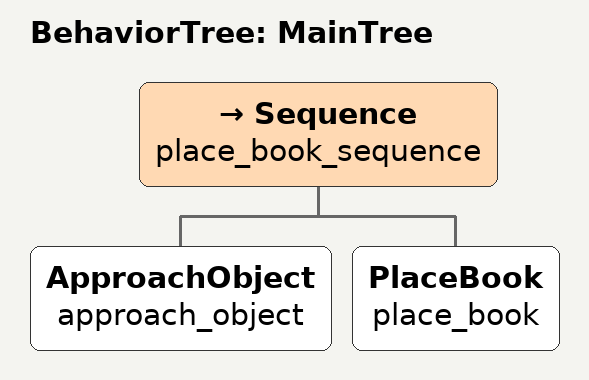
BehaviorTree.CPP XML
<root BTCPP_format="4" main_tree_to_execute="MainTree">
  <BehaviorTree ID="MainTree">
    <Sequence name="place_book_sequence">
      <ApproachObject name="approach_object"/>
      <PlaceBook name="place_book"/>
    </Sequence>
  </BehaviorTree>
</root>
